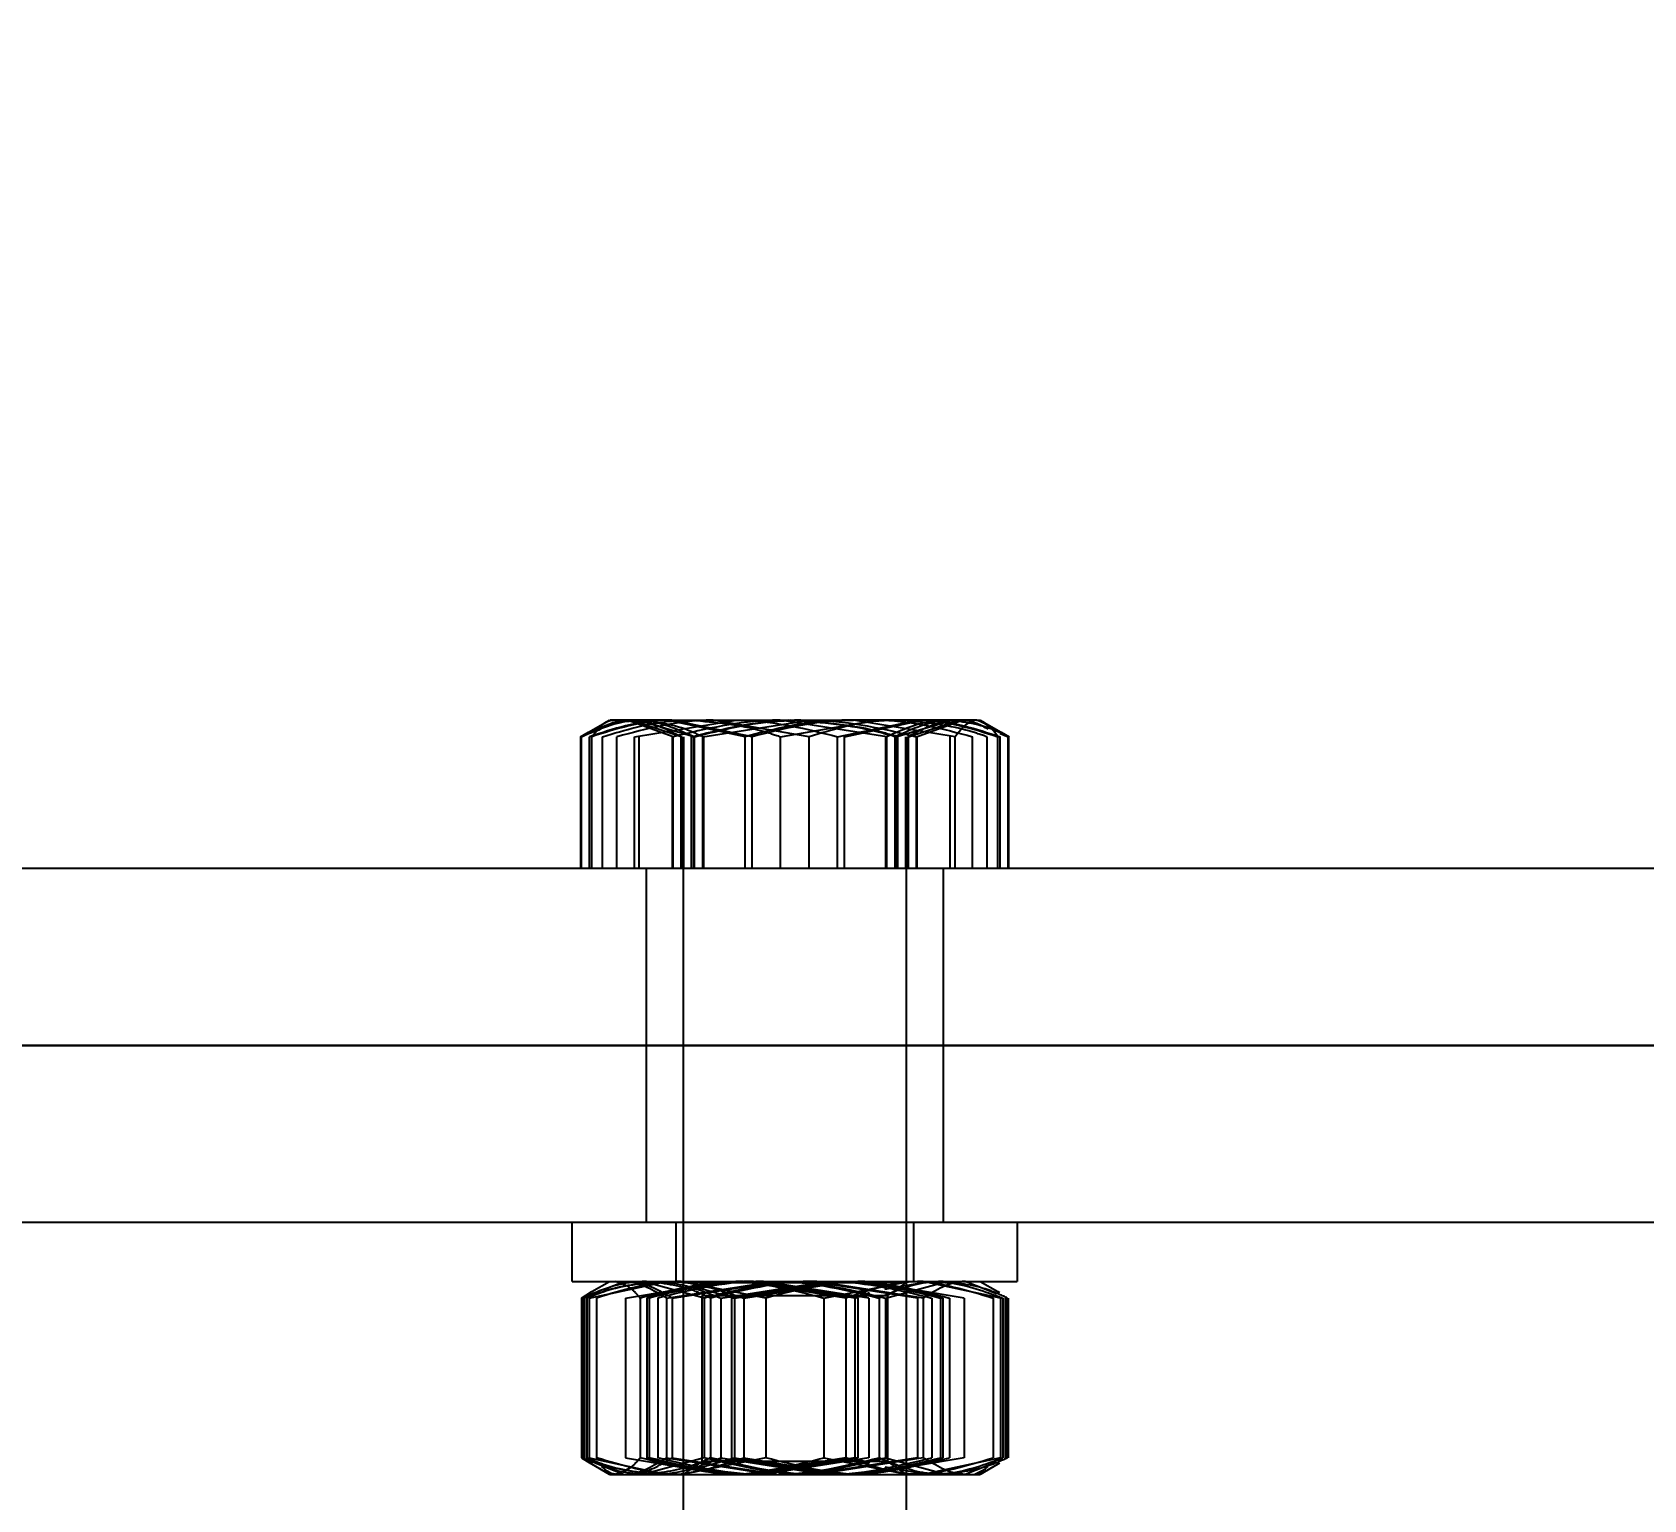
# Model space of a CAD drawing. Header units: metres. Extents: x 0 to 63075, y 0 to 44550.
# Drawn here: x 39099.95 to 39143.41, y 16521.89 to 16561.44 of the extents above; entities that cross this region are included whole.
import ezdxf

# ---------------------------------------------------------------- set-up
doc = ezdxf.new("R2010")
doc.units = ezdxf.units.M
doc.header["$LTSCALE"] = 75
doc.linetypes.add('HIDDEN2', pattern=[4.7625, 3.175, -1.5875])
for name, color, linetype in [('SDM', 7, 'Continuous'), ('SL4', 4, 'Continuous'), ('ST1', 7, 'HIDDEN2')]:
    doc.layers.add(name, color=color, linetype=linetype)
doc.styles.add('ROMANS', font='ROMANS.SHX')
doc.dimstyles.new('75___1-75', dxfattribs={"dimscale": 75, "dimtxt": 2.5, "dimasz": 2, "dimexe": 1.5, "dimexo": 1, "dimgap": 0.5, "dimtad": 1, "dimdec": 0, "dimzin": 12, "dimtxsty": 'ROMANS', "dimcen": 0, "dimclrd": 256, "dimclre": 256, "dimclrt": 3, "dimazin": 3, "dimtfac": 1, "dimtdec": 0, "dimtmove": 0, "dimatfit": 0, "dimfxl": 1, "dimlwd": -1, "dimlwe": -1, "dimarcsym": 0})

# ---------------------------------------------------------------- blocks, each defined once
blk = doc.blocks.new('*D36')
at = {"layer": 'Defpoints', "color": 0, "transparency": 16777216}
for p in [(35489.466, 16728.439), (39220.756, 16728.439), (39078.518, 16285.374)]:
    blk.add_point(p, dxfattribs=at)
at = {"layer": 'SDM', "transparency": 16777216}
for p, q in [((35489.466, 16878.439), (35489.466, 17585.582)), ((39145.756, 16728.439), (35376.966, 16728.439)), ((35489.466, 16285.374), (35489.466, 16728.439)), ((39003.518, 16285.374), (35376.966, 16285.374)), ((35489.466, 16135.374), (35489.466, 15985.374))]:
    blk.add_line(p, q, dxfattribs=at)
for points in [[(35464.466, 16878.439), (35514.466, 16878.439), (35489.466, 16728.439)], [(35464.466, 16135.374), (35514.466, 16135.374), (35489.466, 16285.374)]]:
    blk.add_solid(points, dxfattribs=at)
at = {"layer": 'SDM', "color": 3, "transparency": 16777216, "insert": (35358.216, 17307.01), "char_height": 187.5, "attachment_point": 5, "rotation": 90, "style": 'ROMANS'}
blk.add_mtext('443', dxfattribs=at)
blk = doc.blocks.new('A$C542b401d')
at = {"layer": 'SL4'}
for p, q in [((298.137, 1602.703), (297.68, 1602.439)), ((298.24, 1602.762), (298.137, 1602.703)), ((298.341, 1602.762), (301.655, 1602.762)), ((298.917, 1602.316), (301.655, 1602.762)), ((306.554, 1602.762), (301.655, 1602.762)), ((304.393, 1602.316), (306.554, 1602.762)), ((306.554, 1602.762), (308.231, 1602.762)), ((308.343, 1602.703), (308.24, 1602.762)), ((308.8, 1602.439), (308.343, 1602.703)), ((308.526, 1602.497), (308.778, 1602.4)), ((297.463, 1602.314), (297.463, 1602.314)), ((297.468, 1598.762), (297.468, 1602.316)), ((297.47, 1598.762), (297.47, 1602.316)), ((297.485, 1602.316), (297.697, 1602.415)), ((297.702, 1602.4), (297.485, 1602.316)), ((297.485, 1598.762), (297.485, 1602.316)), ((297.764, 1598.762), (297.764, 1602.316)), ((298.917, 1598.762), (298.917, 1602.316)), ((304.393, 1598.762), (304.393, 1602.316)), ((308.716, 1598.762), (308.716, 1602.316)), ((308.995, 1598.762), (308.995, 1602.316)), ((309.01, 1598.762), (309.01, 1602.316)), ((309.012, 1598.762), (309.012, 1602.316)), ((309.017, 1602.314), (309.017, 1602.314)), ((51.24, 1598.762), (334.76, 1598.762)), ((335.238, 1594), (50.763, 1594)), ((51.24, 1594), (334.76, 1594))]:
    blk.add_line(p, q, dxfattribs=at)
for points, knots in [([(297.764, 1602.316), (297.804, 1602.372), (297.992, 1602.635), (298.187, 1602.706), (298.341, 1602.762)], [0, 0, 0, 0, 0.211001, 1, 1, 1, 1]), ([(298.341, 1602.762), (298.386, 1602.758), (298.581, 1602.736), (298.771, 1602.499), (298.917, 1602.316)], [0, 0, 0, 0, 0.231849, 1, 1, 1, 1]), ([(301.655, 1602.762), (301.72, 1602.762), (302.644, 1602.756), (303.55, 1602.528), (304.393, 1602.316)], [0, 0, 0, 0, 0.070201, 1, 1, 1, 1]), ([(306.554, 1602.762), (306.606, 1602.762), (307.335, 1602.756), (308.051, 1602.528), (308.716, 1602.316)], [0, 0, 0, 0, 0.070201, 1, 1, 1, 1]), ([(308.716, 1602.316), (308.57, 1602.499), (308.38, 1602.736), (308.185, 1602.758), (308.139, 1602.762)], [0, 0, 0, 0, 0.768151, 1, 1, 1, 1])]:
    blk.add_open_spline(points, degree=3, knots=knots, dxfattribs=at)
at = {"layer": 'ST1'}
for p, q in [((298.341, 1602.762), (298.24, 1602.762)), ((299.963, 1602.316), (298.724, 1602.762)), ((300.178, 1602.316), (298.824, 1602.762)), ((300.519, 1602.316), (298.994, 1602.762)), ((301.9, 1602.316), (299.803, 1602.762)), ((302.087, 1602.316), (299.926, 1602.762)), ((300.762, 1602.316), (303.639, 1602.762)), ((303.629, 1602.316), (301.038, 1602.762)), ((305.718, 1602.316), (302.841, 1602.762)), ((302.851, 1602.316), (305.442, 1602.762)), ((304.58, 1602.316), (306.677, 1602.762)), ((307.563, 1602.316), (304.825, 1602.762)), ((305.961, 1602.316), (307.486, 1602.762)), ((306.302, 1602.316), (307.656, 1602.762)), ((306.517, 1602.316), (307.756, 1602.762)), ((297.68, 1602.439), (297.463, 1602.314)), ((297.47, 1598.762), (297.47, 1602.316)), ((297.487, 1598.762), (297.487, 1602.316)), ((297.707, 1598.762), (297.707, 1602.316)), ((298.057, 1598.762), (298.057, 1602.316)), ((298.446, 1598.762), (298.446, 1602.316)), ((299.047, 1598.762), (299.047, 1602.316)), ((299.94, 1598.762), (299.94, 1602.316)), ((299.963, 1598.762), (299.963, 1602.316)), ((300.178, 1598.762), (300.178, 1602.316)), ((300.191, 1598.762), (300.191, 1602.316)), ((300.249, 1598.762), (300.249, 1602.316)), ((300.459, 1598.762), (300.459, 1602.316)), ((300.519, 1598.762), (300.519, 1602.316)), ((300.532, 1598.762), (300.532, 1602.316)), ((300.762, 1598.762), (300.762, 1602.316)), ((300.787, 1598.762), (300.787, 1602.316)), ((301.9, 1598.762), (301.9, 1602.316)), ((302.087, 1598.762), (302.087, 1602.316)), ((302.851, 1598.762), (302.851, 1602.316)), ((303.629, 1598.762), (303.629, 1602.316)), ((304.58, 1598.762), (304.58, 1602.316)), ((305.693, 1598.762), (305.693, 1602.316)), ((305.718, 1598.762), (305.718, 1602.316)), ((305.948, 1598.762), (305.948, 1602.316)), ((305.961, 1598.762), (305.961, 1602.316)), ((306.021, 1598.762), (306.021, 1602.316)), ((306.231, 1598.762), (306.231, 1602.316)), ((306.289, 1598.762), (306.289, 1602.316)), ((306.302, 1598.762), (306.302, 1602.316)), ((306.517, 1598.762), (306.517, 1602.316)), ((306.54, 1598.762), (306.54, 1602.316)), ((307.433, 1598.762), (307.433, 1602.316)), ((307.563, 1598.762), (307.563, 1602.316)), ((308.034, 1598.762), (308.034, 1602.316)), ((308.423, 1598.762), (308.423, 1602.316)), ((308.773, 1598.762), (308.773, 1602.316)), ((309.017, 1602.314), (308.8, 1602.439)), ((309.01, 1602.316), (308.911, 1602.349)), ((308.993, 1598.762), (308.993, 1602.316)), ((309.01, 1598.762), (309.01, 1602.316)), ((299.24, 1598.762), (299.24, 1594)), ((300.24, 1598.762), (300.24, 1574.317)), ((306.24, 1574.317), (306.24, 1598.762)), ((307.24, 1594), (307.24, 1598.762)), ((299.24, 1594), (299.24, 1589.237)), ((307.24, 1589.237), (307.24, 1594)), ((328.24, 1589.237), (262.765, 1589.237)), ((297.24, 1589.237), (297.24, 1587.637)), ((300.04, 1589.237), (300.04, 1587.637)), ((306.44, 1587.637), (306.44, 1589.237)), ((309.24, 1587.637), (309.24, 1589.237)), ((306.298, 1587.637), (297.24, 1587.637)), ((297.697, 1587.191), (299.781, 1587.637)), ((297.766, 1587.364), (297.72, 1587.337)), ((298.24, 1587.637), (297.766, 1587.364)), ((297.8, 1587.306), (298.643, 1587.637)), ((298.677, 1587.191), (301.349, 1587.637)), ((300.794, 1587.191), (299.141, 1587.637)), ((300.816, 1587.432), (299.624, 1587.637)), ((299.779, 1587.191), (302.645, 1587.637)), ((299.934, 1587.191), (302.81, 1587.637)), ((302.458, 1587.191), (300.177, 1587.637)), ((300.24, 1587.637), (300.24, 1587.612)), ((306.24, 1587.612), (300.24, 1587.612)), ((300.24, 1587.612), (300.74, 1587.262)), ((301.617, 1587.191), (301.229, 1587.337)), ((301.243, 1587.191), (304.088, 1587.637)), ((301.537, 1587.191), (304.352, 1587.637)), ((301.617, 1587.191), (304.422, 1587.637)), ((304.614, 1587.191), (301.843, 1587.637)), ((301.866, 1587.191), (304.637, 1587.637)), ((304.863, 1587.191), (302.058, 1587.637)), ((304.943, 1587.191), (302.128, 1587.637)), ((305.237, 1587.191), (302.392, 1587.637)), ((306.546, 1587.191), (303.67, 1587.637)), ((306.701, 1587.191), (303.835, 1587.637)), ((304.022, 1587.191), (306.303, 1587.637)), ((305.917, 1587.49), (304.863, 1587.191)), ((307.803, 1587.191), (305.131, 1587.637)), ((305.686, 1587.191), (307.339, 1587.637)), ((306.24, 1587.612), (306.24, 1587.637)), ((309.24, 1587.637), (306.298, 1587.637)), ((306.856, 1587.637), (306.444, 1587.611)), ((308.783, 1587.191), (306.699, 1587.637)), ((308.355, 1587.434), (307.837, 1587.637)), ((308.714, 1587.364), (308.24, 1587.637)), ((308.972, 1587.191), (308.68, 1587.306)), ((308.76, 1587.337), (308.714, 1587.364)), ((308.992, 1587.191), (308.74, 1587.345)), ((297.488, 1587.191), (297.488, 1582.884)), ((297.507, 1587.191), (297.507, 1582.884)), ((297.508, 1587.191), (297.508, 1582.884)), ((297.55, 1587.191), (297.55, 1582.884)), ((297.611, 1587.191), (297.611, 1582.884)), ((297.63, 1587.191), (297.63, 1582.884)), ((297.697, 1587.191), (297.697, 1582.884)), ((297.895, 1587.191), (297.895, 1582.884)), ((298.677, 1587.191), (298.677, 1582.884)), ((299.071, 1587.191), (299.071, 1582.884)), ((299.253, 1587.191), (299.253, 1582.884)), ((299.314, 1587.191), (299.314, 1582.884)), ((299.547, 1587.191), (299.547, 1582.884)), ((299.779, 1587.191), (299.779, 1582.884)), ((299.783, 1587.191), (299.783, 1582.884)), ((299.934, 1587.191), (299.934, 1582.884)), ((305.241, 1587.262), (300.74, 1587.262)), ((300.74, 1587.262), (300.74, 1582.788)), ((300.794, 1587.191), (300.794, 1582.884)), ((300.964, 1587.191), (300.964, 1582.884)), ((300.969, 1587.191), (300.969, 1582.884)), ((301.243, 1587.191), (301.243, 1582.884)), ((301.537, 1587.191), (301.537, 1582.884)), ((301.617, 1587.191), (301.617, 1582.884)), ((301.866, 1587.191), (301.866, 1582.884)), ((302.458, 1587.191), (302.458, 1582.884)), ((304.022, 1587.191), (304.022, 1582.884)), ((304.614, 1587.191), (304.614, 1582.884)), ((304.863, 1587.191), (304.863, 1582.884)), ((304.943, 1587.191), (304.943, 1582.884)), ((305.237, 1587.191), (305.237, 1582.884)), ((305.74, 1587.262), (305.241, 1587.262)), ((305.511, 1587.191), (305.511, 1582.884)), ((305.516, 1587.191), (305.516, 1582.884)), ((305.686, 1587.191), (305.686, 1582.884)), ((305.74, 1582.788), (305.74, 1587.262)), ((306.546, 1587.191), (306.546, 1582.884)), ((306.697, 1587.191), (306.697, 1582.884)), ((306.701, 1587.191), (306.701, 1582.884)), ((306.933, 1587.191), (306.933, 1582.884)), ((307.166, 1587.191), (307.166, 1582.884)), ((307.227, 1587.191), (307.227, 1582.884)), ((307.409, 1587.191), (307.409, 1582.884)), ((307.803, 1587.191), (307.803, 1582.884)), ((308.585, 1587.191), (308.585, 1582.884)), ((308.783, 1587.191), (308.783, 1582.884)), ((308.85, 1587.191), (308.85, 1582.884)), ((308.869, 1587.191), (308.869, 1582.884)), ((308.93, 1587.191), (308.93, 1582.884)), ((308.972, 1587.191), (308.972, 1582.884)), ((308.973, 1587.191), (308.973, 1582.884)), ((308.992, 1587.191), (308.992, 1582.884)), ((297.697, 1582.884), (299.781, 1582.438)), ((297.72, 1582.738), (297.766, 1582.711)), ((297.766, 1582.711), (298.24, 1582.438)), ((297.8, 1582.769), (298.643, 1582.438)), ((298.098, 1582.581), (298.384, 1582.438)), ((298.677, 1582.884), (301.349, 1582.438)), ((300.794, 1582.884), (299.141, 1582.438)), ((300.816, 1582.643), (299.624, 1582.438)), ((299.779, 1582.884), (302.645, 1582.438)), ((299.934, 1582.884), (302.81, 1582.438)), ((302.458, 1582.884), (300.177, 1582.438)), ((300.74, 1582.788), (300.24, 1582.438)), ((300.74, 1582.788), (305.74, 1582.788)), ((301.617, 1582.884), (301.229, 1582.738)), ((301.243, 1582.884), (304.088, 1582.438)), ((301.537, 1582.884), (304.352, 1582.438)), ((301.617, 1582.884), (304.422, 1582.438)), ((304.614, 1582.884), (301.843, 1582.438)), ((301.866, 1582.884), (304.637, 1582.438)), ((304.863, 1582.884), (302.058, 1582.438)), ((304.943, 1582.884), (302.128, 1582.438)), ((305.237, 1582.884), (302.392, 1582.438)), ((306.546, 1582.884), (303.67, 1582.438)), ((306.701, 1582.884), (303.835, 1582.438)), ((304.022, 1582.884), (306.303, 1582.438)), ((305.917, 1582.585), (304.863, 1582.884)), ((307.803, 1582.884), (305.131, 1582.438)), ((305.686, 1582.884), (307.339, 1582.438)), ((306.24, 1582.438), (305.74, 1582.788)), ((308.783, 1582.884), (306.699, 1582.438)), ((308.355, 1582.641), (307.837, 1582.438)), ((308.24, 1582.438), (308.714, 1582.711)), ((308.972, 1582.884), (308.68, 1582.769)), ((308.714, 1582.711), (308.76, 1582.738)), ((308.992, 1582.884), (308.74, 1582.73)), ((298.286, 1582.438), (298.18, 1582.473)), ((298.286, 1582.438), (298.24, 1582.438)), ((298.643, 1582.438), (298.24, 1582.438)), ((302.645, 1582.438), (298.643, 1582.438)), ((307.242, 1582.438), (302.645, 1582.438)), ((306.856, 1582.438), (306.444, 1582.464)), ((308.24, 1582.438), (307.242, 1582.438)), ((308.194, 1582.438), (308.24, 1582.438))]:
    blk.add_line(p, q, dxfattribs=at)
for points, knots in [([(297.697, 1602.415), (297.739, 1602.435), (298.203, 1602.657), (298.685, 1602.712), (299.123, 1602.762)], [0, 0, 0, 0, 0.090929, 1, 1, 1, 1]), ([(299.803, 1602.762), (299.754, 1602.762), (299.045, 1602.756), (298.352, 1602.528), (297.707, 1602.316)], [0, 0, 0, 0, 0.070201, 1, 1, 1, 1]), ([(299.926, 1602.762), (299.874, 1602.762), (299.145, 1602.756), (298.429, 1602.528), (297.764, 1602.316)], [0, 0, 0, 0, 0.070201, 1, 1, 1, 1]), ([(298.724, 1602.762), (298.695, 1602.762), (298.46, 1602.761), (298.23, 1602.636), (298.029, 1602.526)], [0, 0, 0, 0, 0.12524, 1, 1, 1, 1]), ([(298.057, 1602.316), (298.221, 1602.372), (299.002, 1602.635), (299.814, 1602.706), (300.454, 1602.762)], [0, 0, 0, 0, 0.211001, 1, 1, 1, 1]), ([(301.038, 1602.762), (300.976, 1602.762), (300.101, 1602.756), (299.243, 1602.528), (298.446, 1602.316)], [0, 0, 0, 0, 0.0702006, 1, 1, 1, 1]), ([(298.83, 1602.762), (298.862, 1602.762), (299.322, 1602.756), (299.772, 1602.528), (300.191, 1602.316)], [0, 0, 0, 0, 0.070201, 1, 1, 1, 1]), ([(299.001, 1602.762), (299.038, 1602.762), (299.555, 1602.756), (300.061, 1602.528), (300.532, 1602.316)], [0, 0, 0, 0, 0.070201, 1, 1, 1, 1]), ([(299.123, 1602.762), (299.252, 1602.758), (299.806, 1602.736), (300.347, 1602.499), (300.762, 1602.316)], [0, 0, 0, 0, 0.231849, 1, 1, 1, 1]), ([(302.841, 1602.762), (302.772, 1602.762), (301.801, 1602.756), (300.848, 1602.528), (299.963, 1602.316)], [0, 0, 0, 0, 0.070201, 1, 1, 1, 1]), ([(300.454, 1602.762), (300.642, 1602.758), (301.453, 1602.736), (302.244, 1602.499), (302.851, 1602.316)], [0, 0, 0, 0, 0.231849, 1, 1, 1, 1]), ([(300.459, 1602.316), (300.657, 1602.372), (301.597, 1602.635), (302.574, 1602.706), (303.345, 1602.762)], [0, 0, 0, 0, 0.2110008, 1, 1, 1, 1]), ([(300.532, 1602.316), (300.731, 1602.372), (301.67, 1602.635), (302.647, 1602.706), (303.417, 1602.762)], [0, 0, 0, 0, 0.2110008, 1, 1, 1, 1]), ([(301.813, 1602.762), (302.03, 1602.758), (302.967, 1602.736), (303.879, 1602.499), (304.58, 1602.316)], [0, 0, 0, 0, 0.231849, 1, 1, 1, 1]), ([(304.825, 1602.762), (304.76, 1602.762), (303.836, 1602.756), (302.93, 1602.528), (302.087, 1602.316)], [0, 0, 0, 0, 0.070201, 1, 1, 1, 1]), ([(305.948, 1602.316), (305.217, 1602.499), (304.265, 1602.736), (303.289, 1602.758), (303.063, 1602.762)], [0, 0, 0, 0, 0.7681507, 1, 1, 1, 1]), ([(303.076, 1602.762), (303.302, 1602.758), (304.278, 1602.736), (305.23, 1602.499), (305.961, 1602.316)], [0, 0, 0, 0, 0.231849, 1, 1, 1, 1]), ([(306.021, 1602.316), (305.29, 1602.499), (304.338, 1602.736), (303.361, 1602.758), (303.135, 1602.762)], [0, 0, 0, 0, 0.768151, 1, 1, 1, 1]), ([(306.026, 1602.762), (305.386, 1602.706), (304.574, 1602.635), (303.794, 1602.372), (303.629, 1602.316)], [0, 0, 0, 0, 0.7889992, 1, 1, 1, 1]), ([(303.639, 1602.762), (303.708, 1602.762), (304.679, 1602.756), (305.632, 1602.528), (306.517, 1602.316)], [0, 0, 0, 0, 0.070201, 1, 1, 1, 1]), ([(305.442, 1602.762), (305.504, 1602.762), (306.379, 1602.756), (307.237, 1602.528), (308.034, 1602.316)], [0, 0, 0, 0, 0.0702006, 1, 1, 1, 1]), ([(307.357, 1602.762), (306.919, 1602.706), (306.364, 1602.635), (305.831, 1602.372), (305.718, 1602.316)], [0, 0, 0, 0, 0.788999, 1, 1, 1, 1]), ([(307.479, 1602.762), (307.442, 1602.762), (306.925, 1602.756), (306.419, 1602.528), (305.948, 1602.316)], [0, 0, 0, 0, 0.070201, 1, 1, 1, 1]), ([(308.423, 1602.316), (307.816, 1602.499), (307.025, 1602.736), (306.214, 1602.758), (306.026, 1602.762)], [0, 0, 0, 0, 0.768151, 1, 1, 1, 1]), ([(307.65, 1602.762), (307.618, 1602.762), (307.158, 1602.756), (306.708, 1602.528), (306.289, 1602.316)], [0, 0, 0, 0, 0.070201, 1, 1, 1, 1]), ([(306.677, 1602.762), (306.726, 1602.762), (307.435, 1602.756), (308.128, 1602.528), (308.773, 1602.316)], [0, 0, 0, 0, 0.070201, 1, 1, 1, 1]), ([(308.995, 1602.316), (308.58, 1602.499), (308.04, 1602.736), (307.485, 1602.758), (307.357, 1602.762)], [0, 0, 0, 0, 0.768151, 1, 1, 1, 1]), ([(307.656, 1602.762), (307.688, 1602.762), (308.109, 1602.757), (308.521, 1602.547), (308.902, 1602.354)], [0, 0, 0, 0, 0.076259, 1, 1, 1, 1]), ([(307.756, 1602.762), (307.785, 1602.762), (308.045, 1602.76), (308.3, 1602.621), (308.526, 1602.497)], [0, 0, 0, 0, 0.113094, 1, 1, 1, 1]), ([(297.508, 1587.191), (297.653, 1587.258), (298.217, 1587.52), (298.803, 1587.587), (299.238, 1587.637)], [0, 0, 0, 0, 0.257551, 1, 1, 1, 1]), ([(299.624, 1587.637), (299.443, 1587.631), (298.768, 1587.606), (298.111, 1587.366), (297.63, 1587.191)], [0, 0, 0, 0, 0.268634, 1, 1, 1, 1]), ([(300.177, 1587.637), (300.123, 1587.637), (299.352, 1587.631), (298.597, 1587.403), (297.895, 1587.191)], [0, 0, 0, 0, 0.070201, 1, 1, 1, 1]), ([(298.643, 1587.637), (298.67, 1587.637), (299.053, 1587.631), (299.429, 1587.403), (299.779, 1587.191)], [0, 0, 0, 0, 0.070201, 1, 1, 1, 1]), ([(301.843, 1587.637), (301.777, 1587.637), (300.841, 1587.631), (299.924, 1587.403), (299.071, 1587.191)], [0, 0, 0, 0, 0.070201, 1, 1, 1, 1]), ([(299.238, 1587.637), (299.396, 1587.631), (299.981, 1587.606), (300.552, 1587.366), (300.969, 1587.191)], [0, 0, 0, 0, 0.268634, 1, 1, 1, 1]), ([(302.058, 1587.637), (301.991, 1587.637), (301.044, 1587.631), (300.116, 1587.403), (299.253, 1587.191)], [0, 0, 0, 0, 0.070201, 1, 1, 1, 1]), ([(302.128, 1587.637), (302.061, 1587.637), (301.111, 1587.631), (300.18, 1587.403), (299.314, 1587.191)], [0, 0, 0, 0, 0.070201, 1, 1, 1, 1]), ([(302.392, 1587.637), (302.325, 1587.637), (301.364, 1587.631), (300.422, 1587.403), (299.547, 1587.191)], [0, 0, 0, 0, 0.070201, 1, 1, 1, 1]), ([(299.781, 1587.637), (299.83, 1587.637), (300.534, 1587.631), (301.224, 1587.403), (301.866, 1587.191)], [0, 0, 0, 0, 0.070201, 1, 1, 1, 1]), ([(303.67, 1587.637), (303.602, 1587.637), (302.631, 1587.631), (301.679, 1587.403), (300.794, 1587.191)], [0, 0, 0, 0, 0.070201, 1, 1, 1, 1]), ([(303.835, 1587.637), (303.767, 1587.637), (302.799, 1587.631), (301.851, 1587.403), (300.969, 1587.191)], [0, 0, 0, 0, 0.070201, 1, 1, 1, 1]), ([(301.349, 1587.637), (301.413, 1587.637), (302.315, 1587.631), (303.199, 1587.403), (304.022, 1587.191)], [0, 0, 0, 0, 0.070201, 1, 1, 1, 1]), ([(305.131, 1587.637), (305.067, 1587.637), (304.165, 1587.631), (303.281, 1587.403), (302.458, 1587.191)], [0, 0, 0, 0, 0.070201, 1, 1, 1, 1]), ([(302.645, 1587.637), (302.713, 1587.637), (303.681, 1587.631), (304.629, 1587.403), (305.511, 1587.191)], [0, 0, 0, 0, 0.070201, 1, 1, 1, 1]), ([(302.81, 1587.637), (302.878, 1587.637), (303.849, 1587.631), (304.801, 1587.403), (305.686, 1587.191)], [0, 0, 0, 0, 0.070201, 1, 1, 1, 1]), ([(304.088, 1587.637), (304.155, 1587.637), (305.116, 1587.631), (306.058, 1587.403), (306.933, 1587.191)], [0, 0, 0, 0, 0.070201, 1, 1, 1, 1]), ([(304.352, 1587.637), (304.419, 1587.637), (305.369, 1587.631), (306.3, 1587.403), (307.166, 1587.191)], [0, 0, 0, 0, 0.070201, 1, 1, 1, 1]), ([(304.422, 1587.637), (304.489, 1587.637), (305.436, 1587.631), (306.364, 1587.403), (307.227, 1587.191)], [0, 0, 0, 0, 0.070201, 1, 1, 1, 1]), ([(306.699, 1587.637), (306.65, 1587.637), (305.946, 1587.631), (305.256, 1587.403), (304.614, 1587.191)], [0, 0, 0, 0, 0.070201, 1, 1, 1, 1]), ([(304.637, 1587.637), (304.703, 1587.637), (305.639, 1587.631), (306.556, 1587.403), (307.409, 1587.191)], [0, 0, 0, 0, 0.070201, 1, 1, 1, 1]), ([(307.083, 1587.637), (306.916, 1587.631), (306.291, 1587.606), (305.682, 1587.366), (305.237, 1587.191)], [0, 0, 0, 0, 0.268634, 1, 1, 1, 1]), ([(305.511, 1587.191), (305.656, 1587.258), (306.221, 1587.52), (306.807, 1587.587), (307.242, 1587.637)], [0, 0, 0, 0, 0.257551, 1, 1, 1, 1]), ([(306.303, 1587.637), (306.357, 1587.637), (307.128, 1587.631), (307.883, 1587.403), (308.585, 1587.191)], [0, 0, 0, 0, 0.070201, 1, 1, 1, 1]), ([(307.769, 1587.637), (307.658, 1587.631), (307.244, 1587.606), (306.841, 1587.366), (306.546, 1587.191)], [0, 0, 0, 0, 0.268634, 1, 1, 1, 1]), ([(307.837, 1587.637), (307.81, 1587.637), (307.427, 1587.631), (307.051, 1587.403), (306.701, 1587.191)], [0, 0, 0, 0, 0.070201, 1, 1, 1, 1]), ([(308.85, 1587.191), (308.682, 1587.258), (308.033, 1587.52), (307.357, 1587.587), (306.856, 1587.637)], [0, 0, 0, 0, 0.257551, 1, 1, 1, 1]), ([(308.869, 1587.191), (308.704, 1587.258), (308.064, 1587.52), (307.399, 1587.587), (306.906, 1587.637)], [0, 0, 0, 0, 0.257551, 1, 1, 1, 1]), ([(307.242, 1587.637), (307.399, 1587.631), (307.985, 1587.606), (308.555, 1587.366), (308.972, 1587.191)], [0, 0, 0, 0, 0.268634, 1, 1, 1, 1]), ([(307.409, 1587.191), (307.467, 1587.258), (307.691, 1587.52), (307.923, 1587.587), (308.096, 1587.637)], [0, 0, 0, 0, 0.2575513, 1, 1, 1, 1]), ([(297.508, 1582.884), (297.653, 1582.817), (298.217, 1582.555), (298.803, 1582.488), (299.238, 1582.438)], [0, 0, 0, 0, 0.257551, 1, 1, 1, 1]), ([(299.624, 1582.438), (299.443, 1582.444), (298.768, 1582.469), (298.111, 1582.709), (297.63, 1582.884)], [0, 0, 0, 0, 0.268634, 1, 1, 1, 1]), ([(300.177, 1582.438), (300.123, 1582.438), (299.352, 1582.444), (298.597, 1582.672), (297.895, 1582.884)], [0, 0, 0, 0, 0.070201, 1, 1, 1, 1]), ([(298.442, 1582.438), (298.422, 1582.438), (298.283, 1582.438), (298.147, 1582.551), (298.03, 1582.648)], [0, 0, 0, 0, 0.138552, 1, 1, 1, 1]), ([(298.643, 1582.438), (298.67, 1582.438), (299.053, 1582.444), (299.429, 1582.672), (299.779, 1582.884)], [0, 0, 0, 0, 0.070201, 1, 1, 1, 1]), ([(301.843, 1582.438), (301.777, 1582.438), (300.841, 1582.444), (299.924, 1582.672), (299.071, 1582.884)], [0, 0, 0, 0, 0.070201, 1, 1, 1, 1]), ([(299.238, 1582.438), (299.396, 1582.444), (299.981, 1582.469), (300.552, 1582.709), (300.969, 1582.884)], [0, 0, 0, 0, 0.2686336, 1, 1, 1, 1]), ([(302.058, 1582.438), (301.991, 1582.438), (301.044, 1582.444), (300.116, 1582.672), (299.253, 1582.884)], [0, 0, 0, 0, 0.070201, 1, 1, 1, 1]), ([(302.128, 1582.438), (302.061, 1582.438), (301.111, 1582.444), (300.18, 1582.672), (299.314, 1582.884)], [0, 0, 0, 0, 0.0702006, 1, 1, 1, 1]), ([(302.392, 1582.438), (302.325, 1582.438), (301.364, 1582.444), (300.422, 1582.672), (299.547, 1582.884)], [0, 0, 0, 0, 0.070201, 1, 1, 1, 1]), ([(299.781, 1582.438), (299.83, 1582.438), (300.534, 1582.444), (301.224, 1582.672), (301.866, 1582.884)], [0, 0, 0, 0, 0.070201, 1, 1, 1, 1]), ([(303.67, 1582.438), (303.602, 1582.438), (302.631, 1582.444), (301.679, 1582.672), (300.794, 1582.884)], [0, 0, 0, 0, 0.070201, 1, 1, 1, 1]), ([(303.835, 1582.438), (303.767, 1582.438), (302.799, 1582.444), (301.851, 1582.672), (300.969, 1582.884)], [0, 0, 0, 0, 0.070201, 1, 1, 1, 1]), ([(301.349, 1582.438), (301.413, 1582.438), (302.315, 1582.444), (303.199, 1582.672), (304.022, 1582.884)], [0, 0, 0, 0, 0.070201, 1, 1, 1, 1]), ([(305.131, 1582.438), (305.067, 1582.438), (304.165, 1582.444), (303.281, 1582.672), (302.458, 1582.884)], [0, 0, 0, 0, 0.070201, 1, 1, 1, 1]), ([(302.645, 1582.438), (302.713, 1582.438), (303.681, 1582.444), (304.629, 1582.672), (305.511, 1582.884)], [0, 0, 0, 0, 0.070201, 1, 1, 1, 1]), ([(302.81, 1582.438), (302.878, 1582.438), (303.849, 1582.444), (304.801, 1582.672), (305.686, 1582.884)], [0, 0, 0, 0, 0.070201, 1, 1, 1, 1]), ([(304.088, 1582.438), (304.155, 1582.438), (305.116, 1582.444), (306.058, 1582.672), (306.933, 1582.884)], [0, 0, 0, 0, 0.070201, 1, 1, 1, 1]), ([(304.352, 1582.438), (304.419, 1582.438), (305.369, 1582.444), (306.3, 1582.672), (307.166, 1582.884)], [0, 0, 0, 0, 0.070201, 1, 1, 1, 1]), ([(304.422, 1582.438), (304.489, 1582.438), (305.436, 1582.444), (306.364, 1582.672), (307.227, 1582.884)], [0, 0, 0, 0, 0.070201, 1, 1, 1, 1]), ([(306.699, 1582.438), (306.65, 1582.438), (305.946, 1582.444), (305.256, 1582.672), (304.614, 1582.884)], [0, 0, 0, 0, 0.070201, 1, 1, 1, 1]), ([(304.637, 1582.438), (304.703, 1582.438), (305.639, 1582.444), (306.556, 1582.672), (307.409, 1582.884)], [0, 0, 0, 0, 0.070201, 1, 1, 1, 1]), ([(307.083, 1582.438), (306.916, 1582.444), (306.291, 1582.469), (305.682, 1582.709), (305.237, 1582.884)], [0, 0, 0, 0, 0.268634, 1, 1, 1, 1]), ([(305.511, 1582.884), (305.656, 1582.817), (306.221, 1582.555), (306.807, 1582.488), (307.242, 1582.438)], [0, 0, 0, 0, 0.257551, 1, 1, 1, 1]), ([(306.303, 1582.438), (306.357, 1582.438), (307.128, 1582.444), (307.883, 1582.672), (308.585, 1582.884)], [0, 0, 0, 0, 0.070201, 1, 1, 1, 1]), ([(307.769, 1582.438), (307.658, 1582.444), (307.244, 1582.469), (306.841, 1582.709), (306.546, 1582.884)], [0, 0, 0, 0, 0.268634, 1, 1, 1, 1]), ([(307.837, 1582.438), (307.81, 1582.438), (307.427, 1582.444), (307.051, 1582.672), (306.701, 1582.884)], [0, 0, 0, 0, 0.070201, 1, 1, 1, 1]), ([(308.85, 1582.884), (308.682, 1582.817), (308.033, 1582.555), (307.357, 1582.488), (306.856, 1582.438)], [0, 0, 0, 0, 0.257551, 1, 1, 1, 1]), ([(308.869, 1582.884), (308.704, 1582.817), (308.064, 1582.555), (307.399, 1582.488), (306.906, 1582.438)], [0, 0, 0, 0, 0.257551, 1, 1, 1, 1]), ([(307.242, 1582.438), (307.399, 1582.444), (307.985, 1582.469), (308.555, 1582.709), (308.972, 1582.884)], [0, 0, 0, 0, 0.268634, 1, 1, 1, 1]), ([(307.409, 1582.884), (307.467, 1582.817), (307.691, 1582.555), (307.923, 1582.488), (308.096, 1582.438)], [0, 0, 0, 0, 0.257551, 1, 1, 1, 1]), ([(308.038, 1582.438), (308.058, 1582.438), (308.197, 1582.438), (308.333, 1582.551), (308.45, 1582.648)], [0, 0, 0, 0, 0.138552, 1, 1, 1, 1]), ([(308.096, 1582.438), (308.159, 1582.437), (308.255, 1582.436), (308.348, 1582.523), (308.381, 1582.553)], [0, 0, 0, 0, 0.65343, 1, 1, 1, 1])]:
    blk.add_open_spline(points, degree=3, knots=knots, dxfattribs=at)

msp = doc.modelspace()

# ---------------------------------------------------------------- block references
at = {"layer": 'SDM', "xscale": -1}
msp.add_blockref('A$C542b401d', (39423.755, 14940.137), dxfattribs=at)

# ---------------------------------------------------------------- dimensions: what is measured, and where the dimension line sits
at = {"layer": 'SDM'}
dim = msp.add_linear_dim(base=(35489.466, 16728.439), p1=(39078.518, 16285.374), p2=(39220.756, 16728.439), angle=90, dimstyle='75___1-75', dxfattribs=at)
dim.commit()
dim.dimension.update_dxf_attribs({"geometry": '*D36', "text_midpoint": (35358.216, 17307.01)})

doc.saveas('drawing.dxf')
